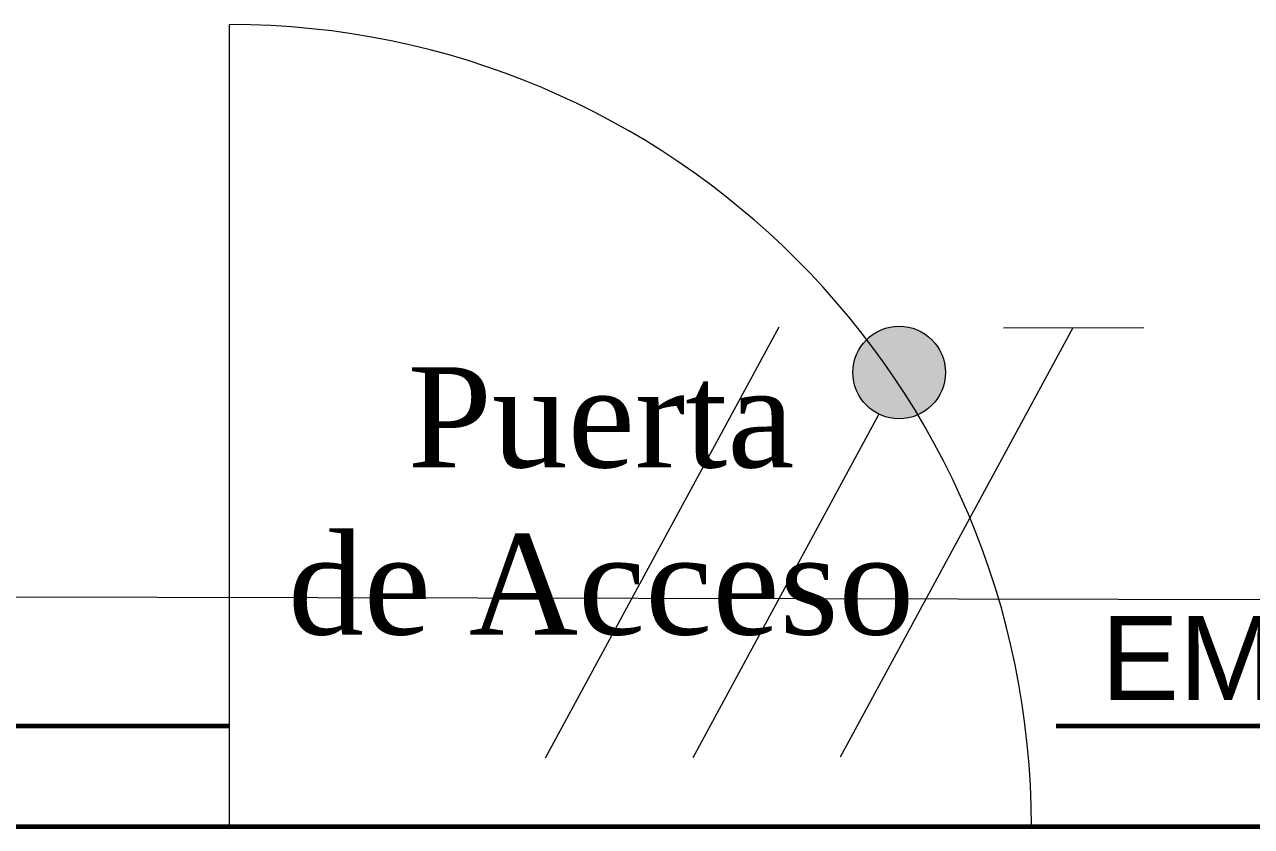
# Model space of a CAD drawing. Header units: metres. Extents: x 29 to 562, y -33 to 369.
# Drawn here: x 300.692 to 302.528, y 176.469 to 177.669 of the extents above; entities that cross this region are included whole.
import ezdxf

# ---------------------------------------------------------------- set-up
doc = ezdxf.new("R2010")
doc.units = ezdxf.units.M
doc.header["$LTSCALE"] = 2
for name, color, linetype, lineweight in [('A-DOOR', 251, 'Continuous', 18), ('A-WALL', 7, 'Continuous', 60), ('Alambrado', 7, 'Continuous', 9), ('S-WALL', 7, 'Continuous', 60), ('TEXTO_ILUMINACION', 7, 'Continuous', 9), ('Tuberia', 1, 'Continuous', 9)]:
    doc.layers.add(name, color=color, linetype=linetype, lineweight=lineweight)
doc.styles.add('ROMANS', font='arial.ttf')
doc.styles.get("Standard").update_dxf_attribs({"font": 'arial.ttf'})

msp = doc.modelspace()

# ---------------------------------------------------------------- hatches: boundary and pattern name
at = {"layer": 'Alambrado', "linetype": 'ByBlock'}
h = msp.add_hatch(color=256, dxfattribs=at)
h.dxf.hatch_style = 1
edge = h.paths.add_edge_path()
edge.add_arc((302.0009, 177.1481), 0.0694, 0, 360)

# ---------------------------------------------------------------- linework, layer by layer
at = {"layer": 'A-DOOR'}
msp.add_line((300.9989, 176.4688), (300.9989, 177.6688), dxfattribs=at)
msp.add_arc((300.9989, 176.4688), 1.2, 360, 90, dxfattribs=at)
at = {"layer": 'A-WALL'}
msp.add_line((267.3645, 176.4688), (304.3645, 176.4688), dxfattribs=at)
at = {"layer": 'Alambrado', "linetype": 'ByBlock'}
for points in [[(301.8209, 177.216), (301.4713, 176.5709)], [(302.2607, 177.2152), (301.9125, 176.5726)], [(302.157, 177.2149), (302.3671, 177.2157)], [(301.9704, 177.0858), (301.6919, 176.5717)]]:
    msp.add_lwpolyline(points, dxfattribs=at)
msp.add_circle((302.0009, 177.1481), 0.0694, dxfattribs=at)
at = {"layer": 'S-WALL'}
for p, q in [((300.9989, 176.6188), (300.6458, 176.6188)), ((300.9989, 176.6188), (300.6458, 176.6188)), ((304.2145, 176.6188), (302.2361, 176.6188))]:
    msp.add_line(p, q, dxfattribs=at)
at = {"layer": 'Tuberia'}
msp.add_line((300.4936, 176.8125), (303.1059, 176.8072), dxfattribs=at)

# ---------------------------------------------------------------- texts
at = {"insert": (301.5549, 177.1561), "char_height": 0.15, "attachment_point": 2}
msp.add_mtext_dynamic_manual_height_columns('{\\fTimes New Roman|b0|i0|c0|p18;Puerta^Jde Acceso}', width=13.41015, gutter_width=12.5, heights=[0], dxfattribs=at)
at = {"layer": 'TEXTO_ILUMINACION', "insert": (302.3031, 176.7835), "char_height": 0.12551, "width": 2.991395, "attachment_point": 1, "style": 'ROMANS'}
msp.add_mtext('EMT-1/2"', dxfattribs=at)

doc.saveas('drawing.dxf')
